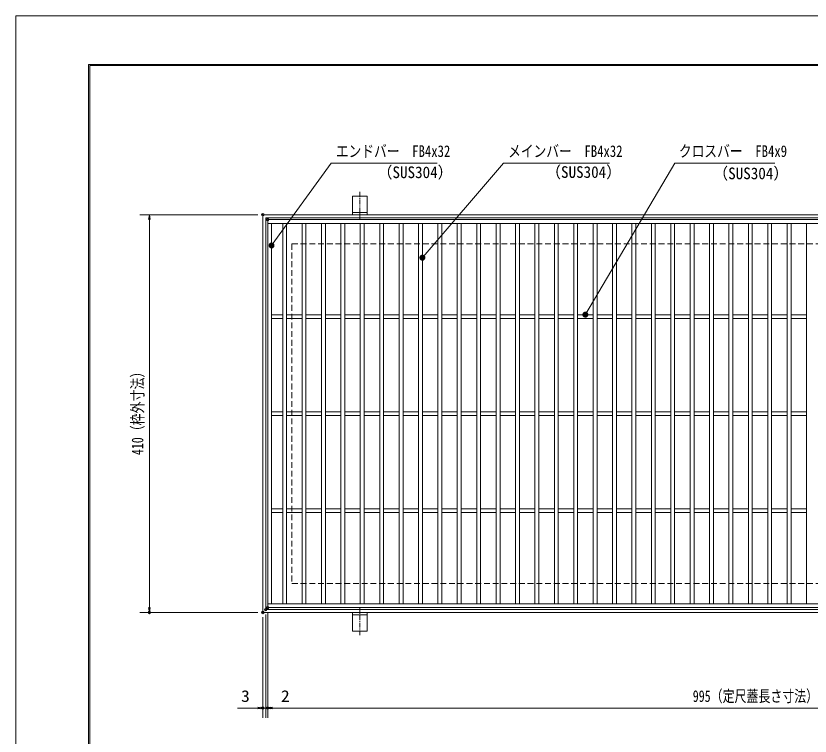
# Model space of a CAD drawing. Units: millimetres, scale not verified. Extents: x -1050 to 1050, y -742 to 742.
# Drawn here: x -1050 to -231, y 0 to 742 of the extents above; entities that cross this region are included whole.
import ezdxf
from ezdxf.enums import TextEntityAlignment as Align

# ---------------------------------------------------------------- set-up
doc = ezdxf.new("R2010")
doc.units = ezdxf.units.MM
doc.header["$LTSCALE"] = 5
doc.header["$PDMODE"] = 32
doc.header["$PDSIZE"] = 2.5
doc.linetypes.add('CHAIN1', pattern=[8, 5, -1, 1, -1])
doc.linetypes.add('DASHED1', pattern=[1.8, 1.2, -0.6])
for name, color, linetype, lineweight in [('0-0_7-図\u3000枠', 4, 'Continuous', 9), ('0-1_寸法注釈', 2, 'Continuous', 9), ('0-4_0', 2, 'Continuous', 9), ('0-5_DEFPOINTS', 134, 'Continuous', 9), ('0-6_枠', 7, 'Continuous', 9), ('0-7_蓋', 5, 'Continuous', 9), ('0-8_アンカー', 7, 'Continuous', 9), ('0-9_溝開口', 4, 'DASHED1', 9)]:
    doc.layers.add(name, color=color, linetype=linetype, lineweight=lineweight)
doc.styles.add('ＭＳ ゴシック', font='')
doc.styles.get('ＭＳ ゴシック').set_extended_font_data('MS Gothic')

# ---------------------------------------------------------------- blocks, each defined once
blk = doc.blocks.new('_OPEN')
at = {"layer": '0-4_0'}
blk.add_line((0, 0), (-5, 0), dxfattribs=at)
blk.add_lwpolyline([(-5, 0.833), (0, 0), (-5, -0.833)], dxfattribs=at)
blk = doc.blocks.new('A$C5D7C781A')
at = {"layer": '0-8_アンカー', "color": 6, "linetype": 'CHAIN1'}
blk.add_line((37.5, 140.11), (37.5, 0), dxfattribs=at)
at = {"layer": '0-8_アンカー'}
for p, q in [((0, 118.78), (0, 22.26)), ((0, 118.78), (75, 118.78)), ((75, 118.78), (75, 22.26)), ((75, 33.76), (0, 33.76)), ((0, 22.26), (75, 22.26))]:
    blk.add_line(p, q, dxfattribs=at)
blk = doc.blocks.new('_Dot')
at = {"layer": '0-4_0'}
for p, q in [((-2.5, 0), (-5, 0)), ((2.445, 0.5), (-2.445, 0.5)), ((1.997, 1.5), (-1.997, 1.5)), ((2.289, -0.995), (-2.289, -0.995)), ((1.499, -1.995), (-1.499, -1.995))]:
    blk.add_line(p, q, dxfattribs=at)
for points in [[(2.5, 0), (2.48, 0.313), (2.421, 0.622), (2.324, 0.92), (2.191, 1.204), (2.023, 1.469), (1.822, 1.711), (1.594, 1.926), (1.34, 2.111), (1.064, 2.262), (0.773, 2.378), (0.468, 2.456), (0.157, 2.495), (-0.157, 2.495), (-0.468, 2.456), (-0.773, 2.378), (-1.064, 2.262), (-1.34, 2.111), (-1.594, 1.926), (-1.822, 1.711), (-2.023, 1.469), (-2.191, 1.204), (-2.324, 0.92), (-2.421, 0.622), (-2.48, 0.313), (-2.5, 0), (0, 0)], [(-2.5, 0), (-2.48, -0.313), (-2.421, -0.622), (-2.324, -0.92), (-2.191, -1.204), (-2.023, -1.469), (-1.822, -1.711), (-1.594, -1.926), (-1.34, -2.111), (-1.064, -2.262), (-0.773, -2.378), (-0.468, -2.456), (-0.157, -2.495), (0.157, -2.495), (0.468, -2.456), (0.773, -2.378), (1.064, -2.262), (1.34, -2.111), (1.594, -1.926), (1.822, -1.711), (2.023, -1.469), (2.191, -1.204), (2.324, -0.92), (2.421, -0.622), (2.48, -0.313), (2.5, 0), (0, 0)]]:
    blk.add_lwpolyline(points, close=True, dxfattribs=at)

msp = doc.modelspace()

# ---------------------------------------------------------------- linework, layer by layer
at = {"layer": '0-0_7-図\u3000枠'}
for p, q in [((-975, -692.5), (-975, 692.5)), ((-973.75, -691.25), (-973.75, 691.25)), ((-973.75, 691.25), (998.75, 691.25))]:
    msp.add_line(p, q, dxfattribs=at)
msp.add_lwpolyline([(-975, 692.5), (1000, 692.5), (1000, -692.5)], dxfattribs=at)
at = {"layer": '0-1_寸法注釈'}
for p, q in [((-800.45, 537.475), (-922.363, 537.475)), ((-912.363, 532.475), (-912.363, 132.475)), ((-800.45, 127.475), (-922.363, 127.475)), ((-792.45, 125.475), (-792.45, 18.953)), ((-792.45, 125.475), (-792.45, 18.953)), ((-790.45, 127.475), (-790.45, 18.953)), ((-790.45, 127.475), (-790.45, 18.953)), ((-795.45, 122.475), (-795.45, 18.953)), ((-800.45, 28.953), (-821.563, 28.953)), ((-797.45, 28.953), (-802.45, 28.953)), ((-792.45, 28.953), (-795.45, 28.953)), ((-792.45, 28.953), (-790.45, 28.953)), ((-787.45, 28.953), (-782.45, 28.953)), ((-785.45, 28.953), (199.55, 28.953)), ((-785.45, 28.953), (-764.337, 28.953))]:
    msp.add_line(p, q, dxfattribs=at)
for points in [[(-615.707, 590.749), (-724.931, 590.749), (-785.857, 506.667)], [(-438.147, 590.749), (-547.371, 590.749), (-630.295, 493.985)], [(-267.513, 590.749), (-370.72, 590.749), (-462.438, 435.334)]]:
    msp.add_lwpolyline(points, dxfattribs=at)
at = {"layer": '0-5_DEFPOINTS'}
msp.add_lwpolyline([(-1050, -742.5), (-1050, 742.5), (1050, 742.5), (1050, -742.5)], close=True, dxfattribs=at)
for p in [(-795.45, 537.475), (-792.45, 130.475), (-790.45, 132.475), (-912.363, 127.475), (-795.45, 127.475), (-795.45, 127.475), (-795.45, 28.953), (-790.45, 28.953)]:
    msp.add_point(p, dxfattribs=at)
at = {"layer": '0-6_枠'}
for p, q in [((-795.45, 537.475), (409.55, 537.475)), ((-795.45, 537.475), (-795.45, 127.475)), ((-792.45, 534.475), (407.714, 534.475)), ((-792.45, 534.475), (-792.45, 130.475)), ((-795.45, 127.475), (409.55, 127.475)), ((-792.45, 130.475), (411.386, 130.475))]:
    msp.add_line(p, q, dxfattribs=at)
at = {"layer": '0-7_蓋'}
for p, q in [((204.55, 532.475), (-790.45, 532.475)), ((-790.45, 132.475), (-790.45, 532.475)), ((204.55, 528.475), (-790.45, 528.475)), ((-786.45, 136.475), (-786.45, 528.475)), ((-774.95, 528.475), (-774.95, 136.475)), ((-770.95, 528.475), (-770.95, 136.475)), ((-754.95, 528.475), (-754.95, 136.475)), ((-750.95, 528.475), (-750.95, 136.475)), ((-734.95, 528.475), (-734.95, 136.475)), ((-730.95, 528.475), (-730.95, 136.475)), ((-714.95, 528.475), (-714.95, 136.475)), ((-710.95, 528.475), (-710.95, 136.475)), ((-694.95, 528.475), (-694.95, 136.475)), ((-690.95, 528.475), (-690.95, 136.475)), ((-674.95, 528.475), (-674.95, 136.475)), ((-670.95, 528.475), (-670.95, 136.475)), ((-654.95, 528.475), (-654.95, 136.475)), ((-650.95, 528.475), (-650.95, 136.475)), ((-634.95, 528.475), (-634.95, 136.475)), ((-630.95, 528.475), (-630.95, 136.475)), ((-614.95, 528.475), (-614.95, 136.475)), ((-610.95, 528.475), (-610.95, 136.475)), ((-594.95, 528.475), (-594.95, 136.475)), ((-590.95, 528.475), (-590.95, 136.475)), ((-574.95, 528.475), (-574.95, 136.475)), ((-570.95, 528.475), (-570.95, 136.475)), ((-554.95, 528.475), (-554.95, 136.475)), ((-550.95, 528.475), (-550.95, 136.475)), ((-534.95, 528.475), (-534.95, 136.475)), ((-530.95, 528.475), (-530.95, 136.475)), ((-514.95, 528.475), (-514.95, 136.475)), ((-510.95, 528.475), (-510.95, 136.475)), ((-494.95, 528.475), (-494.95, 136.475)), ((-490.95, 528.475), (-490.95, 136.475)), ((-474.95, 528.475), (-474.95, 136.475)), ((-470.95, 528.475), (-470.95, 136.475)), ((-454.95, 528.475), (-454.95, 136.475)), ((-450.95, 528.475), (-450.95, 136.475)), ((-434.95, 528.475), (-434.95, 136.475)), ((-430.95, 528.475), (-430.95, 136.475)), ((-414.95, 528.475), (-414.95, 136.475)), ((-410.95, 528.475), (-410.95, 136.475)), ((-394.95, 528.475), (-394.95, 136.475)), ((-390.95, 528.475), (-390.95, 136.475)), ((-374.95, 528.475), (-374.95, 136.475)), ((-370.95, 528.475), (-370.95, 136.475)), ((-354.95, 528.475), (-354.95, 136.475)), ((-350.95, 528.475), (-350.95, 136.475)), ((-334.95, 528.475), (-334.95, 136.475)), ((-330.95, 528.475), (-330.95, 136.475)), ((-314.95, 528.475), (-314.95, 136.475)), ((-310.95, 528.475), (-310.95, 136.475)), ((-294.95, 528.475), (-294.95, 136.475)), ((-290.95, 528.475), (-290.95, 136.475)), ((-274.95, 528.475), (-274.95, 136.475)), ((-270.95, 528.475), (-270.95, 136.475)), ((-254.95, 528.475), (-254.95, 136.475)), ((-250.95, 528.475), (-250.95, 136.475)), ((-234.95, 528.475), (-234.95, 136.475)), ((-774.95, 434.475), (-786.45, 434.475)), ((-754.95, 434.475), (-770.95, 434.475)), ((-734.95, 434.475), (-750.95, 434.475)), ((-714.95, 434.475), (-730.95, 434.475)), ((-694.95, 434.475), (-710.95, 434.475)), ((-674.95, 434.475), (-690.95, 434.475)), ((-654.95, 434.475), (-670.95, 434.475)), ((-634.95, 434.475), (-650.95, 434.475)), ((-614.95, 434.475), (-630.95, 434.475)), ((-594.95, 434.475), (-610.95, 434.475)), ((-574.95, 434.475), (-590.95, 434.475)), ((-554.95, 434.475), (-570.95, 434.475)), ((-534.95, 434.475), (-550.95, 434.475)), ((-514.95, 434.475), (-530.95, 434.475)), ((-494.95, 434.475), (-510.95, 434.475)), ((-474.95, 434.475), (-490.95, 434.475)), ((-454.95, 434.475), (-470.95, 434.475)), ((-434.95, 434.475), (-450.95, 434.475)), ((-414.95, 434.475), (-430.95, 434.475)), ((-394.95, 434.475), (-410.95, 434.475)), ((-374.95, 434.475), (-390.95, 434.475)), ((-354.95, 434.475), (-370.95, 434.475)), ((-334.95, 434.475), (-350.95, 434.475)), ((-314.95, 434.475), (-330.95, 434.475)), ((-294.95, 434.475), (-310.95, 434.475)), ((-274.95, 434.475), (-290.95, 434.475)), ((-254.95, 434.475), (-270.95, 434.475)), ((-234.95, 434.475), (-250.95, 434.475)), ((-774.95, 430.475), (-786.45, 430.475)), ((-754.95, 430.475), (-770.95, 430.475)), ((-734.95, 430.475), (-750.95, 430.475)), ((-714.95, 430.475), (-730.95, 430.475)), ((-694.95, 430.475), (-710.95, 430.475)), ((-674.95, 430.475), (-690.95, 430.475)), ((-654.95, 430.475), (-670.95, 430.475)), ((-634.95, 430.475), (-650.95, 430.475)), ((-614.95, 430.475), (-630.95, 430.475)), ((-594.95, 430.475), (-610.95, 430.475)), ((-574.95, 430.475), (-590.95, 430.475)), ((-554.95, 430.475), (-570.95, 430.475)), ((-534.95, 430.475), (-550.95, 430.475)), ((-514.95, 430.475), (-530.95, 430.475)), ((-494.95, 430.475), (-510.95, 430.475)), ((-474.95, 430.475), (-490.95, 430.475)), ((-454.95, 430.475), (-470.95, 430.475)), ((-434.95, 430.475), (-450.95, 430.475)), ((-414.95, 430.475), (-430.95, 430.475)), ((-394.95, 430.475), (-410.95, 430.475)), ((-374.95, 430.475), (-390.95, 430.475)), ((-354.95, 430.475), (-370.95, 430.475)), ((-334.95, 430.475), (-350.95, 430.475)), ((-314.95, 430.475), (-330.95, 430.475)), ((-294.95, 430.475), (-310.95, 430.475)), ((-274.95, 430.475), (-290.95, 430.475)), ((-254.95, 430.475), (-270.95, 430.475)), ((-234.95, 430.475), (-250.95, 430.475)), ((-774.95, 334.475), (-786.45, 334.475)), ((-774.95, 330.475), (-786.45, 330.475)), ((-754.95, 334.475), (-770.95, 334.475)), ((-754.95, 330.475), (-770.95, 330.475)), ((-734.95, 334.475), (-750.95, 334.475)), ((-734.95, 330.475), (-750.95, 330.475)), ((-714.95, 334.475), (-730.95, 334.475)), ((-714.95, 330.475), (-730.95, 330.475)), ((-694.95, 334.475), (-710.95, 334.475)), ((-694.95, 330.475), (-710.95, 330.475)), ((-674.95, 334.475), (-690.95, 334.475)), ((-674.95, 330.475), (-690.95, 330.475)), ((-654.95, 334.475), (-670.95, 334.475)), ((-654.95, 330.475), (-670.95, 330.475)), ((-634.95, 334.475), (-650.95, 334.475)), ((-634.95, 330.475), (-650.95, 330.475)), ((-614.95, 334.475), (-630.95, 334.475)), ((-614.95, 330.475), (-630.95, 330.475)), ((-594.95, 334.475), (-610.95, 334.475)), ((-594.95, 330.475), (-610.95, 330.475)), ((-574.95, 334.475), (-590.95, 334.475)), ((-574.95, 330.475), (-590.95, 330.475)), ((-554.95, 334.475), (-570.95, 334.475)), ((-554.95, 330.475), (-570.95, 330.475)), ((-534.95, 334.475), (-550.95, 334.475)), ((-534.95, 330.475), (-550.95, 330.475)), ((-514.95, 334.475), (-530.95, 334.475)), ((-514.95, 330.475), (-530.95, 330.475)), ((-494.95, 334.475), (-510.95, 334.475)), ((-494.95, 330.475), (-510.95, 330.475)), ((-474.95, 334.475), (-490.95, 334.475)), ((-474.95, 330.475), (-490.95, 330.475)), ((-454.95, 334.475), (-470.95, 334.475)), ((-454.95, 330.475), (-470.95, 330.475)), ((-434.95, 334.475), (-450.95, 334.475)), ((-434.95, 330.475), (-450.95, 330.475)), ((-414.95, 334.475), (-430.95, 334.475)), ((-414.95, 330.475), (-430.95, 330.475)), ((-394.95, 334.475), (-410.95, 334.475)), ((-394.95, 330.475), (-410.95, 330.475)), ((-374.95, 334.475), (-390.95, 334.475)), ((-374.95, 330.475), (-390.95, 330.475)), ((-354.95, 334.475), (-370.95, 334.475)), ((-354.95, 330.475), (-370.95, 330.475)), ((-334.95, 334.475), (-350.95, 334.475)), ((-334.95, 330.475), (-350.95, 330.475)), ((-314.95, 334.475), (-330.95, 334.475)), ((-314.95, 330.475), (-330.95, 330.475)), ((-294.95, 334.475), (-310.95, 334.475)), ((-294.95, 330.475), (-310.95, 330.475)), ((-274.95, 334.475), (-290.95, 334.475)), ((-274.95, 330.475), (-290.95, 330.475)), ((-254.95, 334.475), (-270.95, 334.475)), ((-254.95, 330.475), (-270.95, 330.475)), ((-234.95, 334.475), (-250.95, 334.475)), ((-234.95, 330.475), (-250.95, 330.475)), ((-774.95, 234.475), (-786.45, 234.475)), ((-774.95, 230.475), (-786.45, 230.475)), ((-754.95, 234.475), (-770.95, 234.475)), ((-754.95, 230.475), (-770.95, 230.475)), ((-734.95, 234.475), (-750.95, 234.475)), ((-734.95, 230.475), (-750.95, 230.475)), ((-714.95, 234.475), (-730.95, 234.475)), ((-714.95, 230.475), (-730.95, 230.475)), ((-694.95, 234.475), (-710.95, 234.475)), ((-694.95, 230.475), (-710.95, 230.475)), ((-674.95, 234.475), (-690.95, 234.475)), ((-674.95, 230.475), (-690.95, 230.475)), ((-654.95, 234.475), (-670.95, 234.475)), ((-654.95, 230.475), (-670.95, 230.475)), ((-634.95, 234.475), (-650.95, 234.475)), ((-634.95, 230.475), (-650.95, 230.475)), ((-614.95, 234.475), (-630.95, 234.475)), ((-614.95, 230.475), (-630.95, 230.475)), ((-594.95, 234.475), (-610.95, 234.475)), ((-594.95, 230.475), (-610.95, 230.475)), ((-574.95, 234.475), (-590.95, 234.475)), ((-574.95, 230.475), (-590.95, 230.475)), ((-554.95, 234.475), (-570.95, 234.475)), ((-554.95, 230.475), (-570.95, 230.475)), ((-534.95, 234.475), (-550.95, 234.475)), ((-534.95, 230.475), (-550.95, 230.475)), ((-514.95, 234.475), (-530.95, 234.475)), ((-514.95, 230.475), (-530.95, 230.475)), ((-494.95, 234.475), (-510.95, 234.475)), ((-494.95, 230.475), (-510.95, 230.475)), ((-474.95, 234.475), (-490.95, 234.475)), ((-474.95, 230.475), (-490.95, 230.475)), ((-454.95, 234.475), (-470.95, 234.475)), ((-454.95, 230.475), (-470.95, 230.475)), ((-434.95, 234.475), (-450.95, 234.475)), ((-434.95, 230.475), (-450.95, 230.475)), ((-414.95, 234.475), (-430.95, 234.475)), ((-414.95, 230.475), (-430.95, 230.475)), ((-394.95, 234.475), (-410.95, 234.475)), ((-394.95, 230.475), (-410.95, 230.475)), ((-374.95, 234.475), (-390.95, 234.475)), ((-374.95, 230.475), (-390.95, 230.475)), ((-354.95, 234.475), (-370.95, 234.475)), ((-354.95, 230.475), (-370.95, 230.475)), ((-334.95, 234.475), (-350.95, 234.475)), ((-334.95, 230.475), (-350.95, 230.475)), ((-314.95, 234.475), (-330.95, 234.475)), ((-314.95, 230.475), (-330.95, 230.475)), ((-294.95, 234.475), (-310.95, 234.475)), ((-294.95, 230.475), (-310.95, 230.475)), ((-274.95, 234.475), (-290.95, 234.475)), ((-274.95, 230.475), (-290.95, 230.475)), ((-254.95, 234.475), (-270.95, 234.475)), ((-254.95, 230.475), (-270.95, 230.475)), ((-234.95, 234.475), (-250.95, 234.475)), ((-234.95, 230.475), (-250.95, 230.475)), ((-790.45, 136.475), (204.55, 136.475)), ((-790.45, 132.475), (204.55, 132.475))]:
    msp.add_line(p, q, dxfattribs=at)
at = {"layer": '0-7_蓋', "color": 7}
for p in [(-790.45, 532.475), (-790.45, 132.475)]:
    msp.add_point(p, dxfattribs=at)
at = {"layer": '0-9_溝開口'}
for p, q in [((-765.45, 507.475), (204.55, 507.475)), ((-765.45, 507.475), (-765.45, 157.475)), ((-765.45, 157.475), (204.55, 157.475))]:
    msp.add_line(p, q, dxfattribs=at)

# ---------------------------------------------------------------- block references
at = {"layer": '0-1_寸法注釈'}
for name, p, rotation in [('_OPEN', (-912.363, 537.475), 90), ('_Dot', (-786.45, 505.862), 233.62864), ('_Dot', (-630.95, 493.23), 229.06472), ('_Dot', (-462.95, 434.475), 239.18066), ('_OPEN', (-912.363, 127.475), 270), ('_OPEN', (-792.45, 28.953), 180), ('_OPEN', (-790.45, 28.953), 180), ('_OPEN', (-790.45, 28.953), 180)]:
    msp.add_blockref(name, p, dxfattribs=dict(at, rotation=rotation))
for p in [(-795.45, 28.953), (-792.45, 28.953)]:
    msp.add_blockref('_OPEN', p, dxfattribs=at)
at = {"layer": '0-8_アンカー', "xscale": 0.2, "yscale": 0.2}
msp.add_blockref('A$C5D7C781A', (-702.95, 533.023), dxfattribs=at)
at = {"layer": '0-8_アンカー', "xscale": -0.2, "yscale": 0.2, "rotation": 180}
msp.add_blockref('A$C5D7C781A', (-702.95, 131.927), dxfattribs=at)

# ---------------------------------------------------------------- texts
at = {"layer": '0-1_寸法注釈', "color": 7, "style": 'ＭＳ ゴシック'}
for s, height, width, p in [('エンドバー\u3000FB4x32', 12.02, 0.8, (-720.154, 593.436)), ('メインバー\u3000FB4x32', 12.02, 0.8, (-542.593, 593.436)), ('クロスバー\u3000FB4x9', 12.03, 0.8, (-366.554, 593.436)), ('（SUS304）', 12.02, 0.95, (-503.663, 571.881)), ('（SUS304）', 12.02, 0.95, (-677.407, 571.644)), ('（SUS304）', 12.02, 0.95, (-331.357, 570.515)), ('995（定尺蓋長さ寸法）', 12.03, 0.75, (-352.249, 31.64)), ('3', 12.02, 1.1, (-817.873, 31.64)), ('2', 12.02, 1.1, (-776.76, 31.64))]:
    msp.add_text(s, height=height, dxfattribs=dict(at, width=width)).set_placement(p, align=Align.BOTTOM_LEFT)
at = {"layer": '0-1_寸法注釈', "color": 7, "style": 'ＭＳ ゴシック', "width": 0.75}
msp.add_text('410（枠外寸法）', height=12.03, rotation=90, dxfattribs=at).set_placement((-915.05, 289.682), align=Align.BOTTOM_LEFT)

doc.saveas('drawing.dxf')
